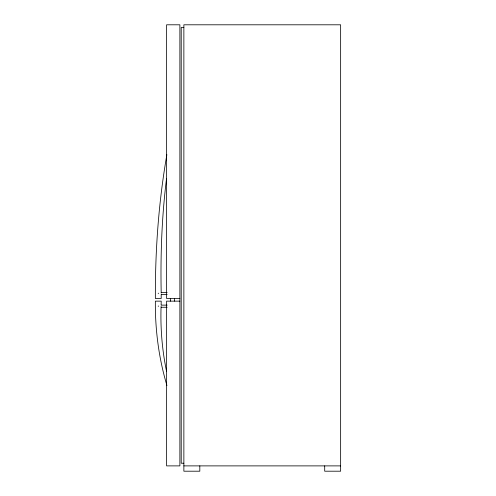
<?xml version="1.0" encoding="UTF-8"?>
<svg xmlns="http://www.w3.org/2000/svg" width="496" height="496" viewBox="0 0 496 496"><rect width="100%" height="100%" fill="white"/><g stroke="black" fill="none" stroke-linecap="round" stroke-linejoin="round"><path stroke-width="0.74" d="M161.082 306.441C160.332 328.203 162.124 350.077 166.557 371.399M161.119 304.928L161.206 301.14L155.36 301.14C155.081 329.635 158.776 358.211 166.947 385.535M166.495 178.864C161.814 216.746 160.394 254.95 161.2 293.093M166.873 154.647C158.615 202.12 155.161 250.319 155.36 298.487L161.206 298.487L161.2 294.63M183.867 27.46L181.214 27.46L181.214 463.227L183.867 463.227M161.243 292.373L167.164 292.373M161.243 294.5L167.164 294.5M179.881 298.487L166.6 298.487L166.6 24.8L179.881 24.8L179.881 465.887L166.6 465.887L166.6 301.14L179.881 301.14M161.243 305.127L167.164 305.127M161.243 307.253L167.164 307.253M183.867 465.887L340.64 465.887M324.7 465.887L324.7 471.2L340.64 471.2L340.64 24.8L183.867 24.8L183.867 471.2L199.814 471.2L199.814 465.887M174.567 298.487L174.567 301.14M170.581 298.487L170.581 301.14M158.28 293.161L158.28 293.713M158.28 305.914L158.28 306.466"/></g></svg>
